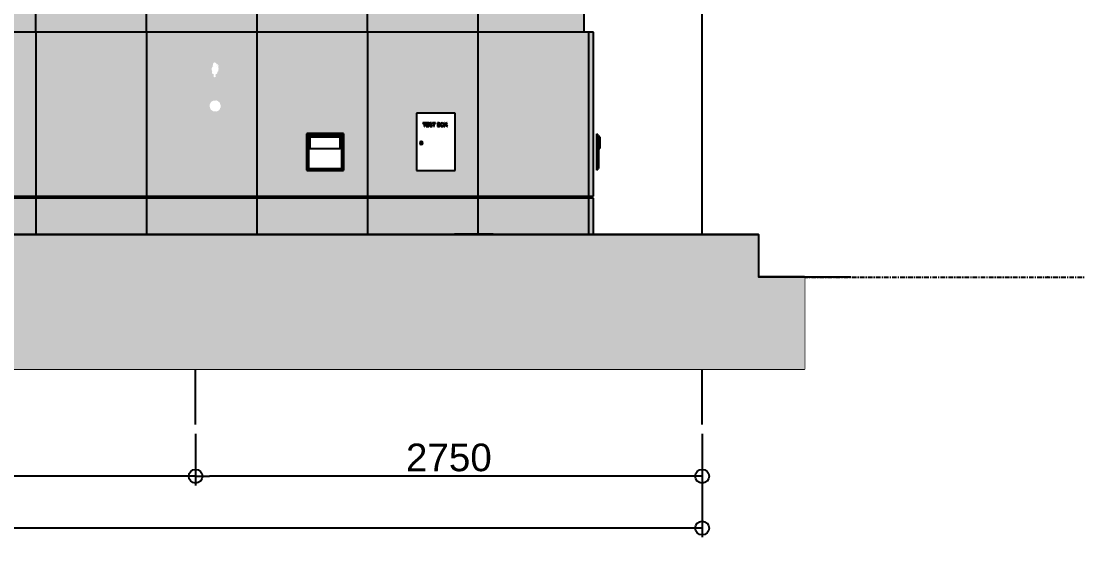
# Model space of a CAD drawing. Header units: millimetres. Extents: x 652937 to 1670132, y 1473552 to 2851037.
# Drawn here: x 839724 to 845498, y 1511472 to 1514380 of the extents above; entities that cross this region are included whole.
import ezdxf
from ezdxf.enums import TextEntityAlignment as Align
from ezdxf.xclip import XClip

# ---------------------------------------------------------------- set-up
doc = ezdxf.new("R2010")
doc.units = ezdxf.units.MM
doc.header["$XCLIPFRAME"] = 0
for name, pattern in [('TA_GL_005.00000', [13.75, 5, -1.25, 1.25, -1.25, 5]), ('XKITLINE00', [0]), ('XKITLINE02', [4, 2, -2])]:
    doc.linetypes.add(name, pattern=pattern)
doc.layers.get('Defpoints').update_dxf_attribs({"color": 255})
for name, color, linetype in [('000 - 0_HIDE_OBJ_FRAMING_DEF_SUB_1', 1, 'Continuous'), ('000 - 0_SYM_DWG_GRID-BUBBLE_MAIN_COLOR_1', 3, 'Continuous'), ('000 - 0_SYM_DWG_GRIDLINE_MAIN_COLOR_251', 251, 'Continuous'), ('010 - ASPG_DIMS_NOM', 1, 'Continuous')]:
    doc.layers.add(name, color=color, linetype=linetype)
doc.layers.add('A-230-M_FLOOR', color=2, linetype='Continuous', lineweight=25)
doc.layers.add('Part', color=2, linetype='Continuous', lineweight=0)
doc.styles.add('Arial', font='arial.ttf')
doc.styles.add('FAMELINE_FOR_CKST', font='arial.ttf')
doc.styles.add('TA', font='', dxfattribs={"height": 4.5})
doc.styles.get('TA').set_extended_font_data('Cordia New')
doc.dimstyles.new('FAMELINE-CKST_C-C', dxfattribs={"dimtxt": 0.3, "dimasz": 0.15, "dimexe": 0.1, "dimexo": 0.1, "dimgap": 0.05, "dimtad": 1, "dimzin": 0, "dimdsep": 46, "dimtxsty": 'FAMELINE_FOR_CKST', "dimblk": 'ORIGIN', "dimblk1": 'ORIGIN', "dimblk2": 'ORIGIN', "dimsah": 1, "dimcen": 0.1, "dimdle": 0.1, "dimclrd": 256, "dimclre": 256, "dimclrt": 3, "dimadec": 0, "dimazin": 0, "dimtfac": 1, "dimtix": 1, "dimtmove": 2, "dimatfit": 3, "dimfxl": 1, "dimtolj": 1, "dimtzin": 0, "dimlwd": -1, "dimlwe": -1, "dimarcsym": 0})
pattern_1 = [(0, (12873.17, 0), (35.282, 70.564), [7.823, -62.741])]

# ---------------------------------------------------------------- blocks, each defined once
blk = doc.blocks.new('*U6169')
at = {"layer": '000 - 0_SYM_DWG_GRIDLINE_MAIN_COLOR_251', "linetype": 'ByBlock', "ltscale": 5}
blk.add_line((16, 0), (-308.66, 0), dxfattribs=at)
at = {"layer": '000 - 0_SYM_DWG_GRIDLINE_MAIN_COLOR_251', "color": 0}
blk.add_point((0, 0), dxfattribs=at)
at = {"style": 'TA', "flags": 1}
blk.add_attdef('LOCATION', (6, -6), '', height=4.5, rotation=270, dxfattribs=at)
at = {"layer": '000 - 0_SYM_DWG_GRID-BUBBLE_MAIN_COLOR_1', "style": 'Arial'}
blk.add_attdef('GRID-HEAD', text='', height=4, rotation=90, dxfattribs=at).set_placement((50, 0), align=Align.MIDDLE_CENTER)
blk = doc.blocks.new('*U6168')
at = {"layer": '000 - 0_SYM_DWG_GRIDLINE_MAIN_COLOR_251', "linetype": 'ByBlock', "ltscale": 5}
blk.add_line((16, 0), (-308.66, 0), dxfattribs=at)
at = {"layer": '000 - 0_SYM_DWG_GRIDLINE_MAIN_COLOR_251', "color": 0}
blk.add_point((0, 0), dxfattribs=at)
at = {"style": 'TA', "flags": 1}
blk.add_attdef('LOCATION', (6, -6), '', height=4.5, rotation=270, dxfattribs=at)
at = {"layer": '000 - 0_SYM_DWG_GRID-BUBBLE_MAIN_COLOR_1', "style": 'Arial'}
blk.add_attdef('GRID-HEAD', text='', height=4, rotation=90, dxfattribs=at).set_placement((50, 0), align=Align.MIDDLE_CENTER)
blk = doc.blocks.new('*U6164')
at = {"layer": '000 - 0_SYM_DWG_GRIDLINE_MAIN_COLOR_251', "linetype": 'ByBlock', "ltscale": 5}
blk.add_line((200, 0), (-30071, 0), dxfattribs=at)
at = {"layer": '000 - 0_SYM_DWG_GRIDLINE_MAIN_COLOR_251', "color": 3}
blk.add_point((-29871, 0), dxfattribs=at)
at = {"style": 'TA', "flags": 1}
blk.add_attdef('LOCATION', (6, -6), '', height=4.5, rotation=270, dxfattribs=at)
blk = doc.blocks.new('_Origin')
at = {"color": 0, "linetype": 'ByBlock', "lineweight": -2}
blk.add_line((0, 0), (-1, 0), dxfattribs=at)
blk.add_circle((0, 0), 0.5, dxfattribs=at)
blk = doc.blocks.new('*D7612')
at = {"layer": '010 - ASPG_DIMS_NOM', "transparency": 16777216}
for p, q in [((0, 100070), (0, 99507.5)), ((20750, 100070), (20750, 99507.5)), ((20675, 99557.5), (75, 99557.5))]:
    blk.add_line(p, q, dxfattribs=at)
at = {"layer": 'Defpoints', "color": 0, "transparency": 16777216}
for p in [(0, 100120), (20750, 100120), (0, 99557.5)]:
    blk.add_point(p, dxfattribs=at)
at = {"layer": '010 - ASPG_DIMS_NOM', "transparency": 16777216, "xscale": 75, "yscale": 75, "zscale": 75, "rotation": 180}
blk.add_blockref('_Origin', (0, 99557.5), dxfattribs=at)
at = {"layer": '010 - ASPG_DIMS_NOM', "transparency": 16777216, "xscale": 75, "yscale": 75, "zscale": 75}
blk.add_blockref('_Origin', (20750, 99557.5), dxfattribs=at)
at = {"layer": '010 - ASPG_DIMS_NOM', "color": 3, "transparency": 16777216, "insert": (10375, 99659.1), "char_height": 150, "attachment_point": 5, "style": 'FAMELINE_FOR_CKST'}
blk.add_mtext('\\A1;20750', dxfattribs=at)
blk = doc.blocks.new('*D7614')
at = {"layer": '010 - ASPG_DIMS_NOM', "transparency": 16777216}
for p, q in [((18000, 100070), (18000, 99788.8)), ((20750, 100070), (20750, 99788.8)), ((20675, 99838.8), (18075, 99838.8))]:
    blk.add_line(p, q, dxfattribs=at)
at = {"layer": 'Defpoints', "color": 0, "transparency": 16777216}
for p in [(18000, 100120), (20750, 100120), (18000, 99838.8)]:
    blk.add_point(p, dxfattribs=at)
at = {"layer": '010 - ASPG_DIMS_NOM', "transparency": 16777216, "xscale": 75, "yscale": 75, "zscale": 75, "rotation": 180}
blk.add_blockref('_Origin', (18000, 99838.8), dxfattribs=at)
at = {"layer": '010 - ASPG_DIMS_NOM', "transparency": 16777216, "xscale": 75, "yscale": 75, "zscale": 75}
blk.add_blockref('_Origin', (20750, 99838.8), dxfattribs=at)
at = {"layer": '010 - ASPG_DIMS_NOM', "color": 3, "transparency": 16777216, "insert": (19375, 99940.3), "char_height": 150, "attachment_point": 5, "style": 'FAMELINE_FOR_CKST'}
blk.add_mtext('\\A1;2750', dxfattribs=at)
blk = doc.blocks.new('*D7615')
at = {"layer": '010 - ASPG_DIMS_NOM', "transparency": 16777216}
for p, q in [((9900, 100070), (9900, 99788.8)), ((18000, 100070), (18000, 99788.8)), ((17925, 99838.8), (9975, 99838.8))]:
    blk.add_line(p, q, dxfattribs=at)
at = {"layer": 'Defpoints', "color": 0, "transparency": 16777216}
for p in [(9900, 100120), (18000, 100120), (9900, 99838.8)]:
    blk.add_point(p, dxfattribs=at)
at = {"layer": '010 - ASPG_DIMS_NOM', "transparency": 16777216, "xscale": 75, "yscale": 75, "zscale": 75, "rotation": 180}
blk.add_blockref('_Origin', (9900, 99838.8), dxfattribs=at)
at = {"layer": '010 - ASPG_DIMS_NOM', "transparency": 16777216, "xscale": 75, "yscale": 75, "zscale": 75}
blk.add_blockref('_Origin', (18000, 99838.8), dxfattribs=at)
at = {"layer": '010 - ASPG_DIMS_NOM', "color": 3, "transparency": 16777216, "insert": (13950, 99940.3), "char_height": 150, "attachment_point": 5, "style": 'FAMELINE_FOR_CKST'}
blk.add_mtext('\\A1;8100', dxfattribs=at)
blk = doc.blocks.new('W-1-PP18-ST_ENT3_REV02_20260413-214324_PP18_ENT3_SE_ELE4-1')
at = {"layer": 'A-230-M_FLOOR', "color": 3, "lineweight": 9}
blk.add_lwpolyline([(20210, 97770), (20210, 103500)], dxfattribs=at)
blk = doc.blocks.new('*A42904814')
at = {"layer": 'Part', "linetype": 'XKITLINE00', "lineweight": 0}
for p, q in [((111.596811, -123.970099), (111.596811, -133.720099)), ((111.597173, -124.870099), (111.597173, -133.720099))]:
    blk.add_line(p, q, dxfattribs=at)
blk = doc.blocks.new('*A42934817')
at = {"layer": 'Part', "linetype": 'XKITLINE02', "lineweight": 0}
for p, q in [((81.458691, -119.970099), (100.461741, -131.847007)), ((97.057733, -127.370099), (95.65719, -127.370099)), ((97.05719, -128.245099), (97.05719, -127.370099)), ((98.457733, -128.245099), (97.05719, -128.245099)), ((98.45719, -129.120099), (98.45719, -128.245099)), ((99.857733, -129.120099), (98.45719, -129.120099)), ((99.85719, -129.995099), (99.85719, -129.120099)), ((101.257733, -129.995099), (99.85719, -129.995099)), ((101.25719, -130.720099), (101.25719, -129.995099)), ((100.461741, -131.847007), (100.461741, -130.720099)), ((100.461741, -130.720099), (101.257733, -130.720099)), ((100.462284, -131.847007), (100.461741, -131.847007))]:
    blk.add_line(p, q, dxfattribs=at)
blk = doc.blocks.new('*A43984922')
at = {"layer": 'Part', "linetype": 'XKITLINE02', "lineweight": 0}
for p, q in [((101.457191, -131.470099), (101.457191, -132.470099)), ((101.457191, -131.470099), (111.59771, -131.470099)), ((111.597167, -132.470099), (111.597167, -131.470099)), ((101.457191, -132.470099), (111.59771, -132.470099))]:
    blk.add_line(p, q, dxfattribs=at)
blk = doc.blocks.new('*A43994923')
at = {"layer": 'Part', "linetype": 'XKITLINE02', "lineweight": 0}
for p, q in [((101.462286, -130.720099), (100.461743, -130.720099)), ((100.461743, -130.720099), (100.461743, -132.970099)), ((101.461743, -132.970099), (101.461743, -130.720099)), ((101.462286, -132.970099), (100.461743, -132.970099))]:
    blk.add_line(p, q, dxfattribs=at)
blk = doc.blocks.new('*A44004924')
at = {"layer": 'Part', "linetype": 'XKITLINE00', "lineweight": 0}
for p, q in [((112.59771, -131.470099), (111.597167, -131.470099)), ((111.597167, -131.470099), (111.597167, -133.720099)), ((112.597167, -133.720099), (112.597167, -131.470099))]:
    blk.add_line(p, q, dxfattribs=at)
at = {"layer": 'Part', "linetype": 'XKITLINE02', "lineweight": 0}
blk.add_line((112.59771, -133.720099), (111.597167, -133.720099), dxfattribs=at)
blk = doc.blocks.new('W-1-PP18-ST_ENT3_REV02_20260413-214457_PP18_ENT3_SE_ELE4-2')
at = {"lineweight": 0, "xscale": 200, "yscale": 200, "zscale": 200}
for name in ['*A42904814', '*A42934817', '*A43994923', '*A43984922', '*A44004924']:
    blk.add_blockref(name, (-2309.3778, 127344.0198), dxfattribs=at)
blk = doc.blocks.new('DPA_LIGHTING_WALL MOUNT_WLL711_A - PASITO_Asymmetrical 150_x90_-23669883-ENT 3 ELE-4 Sheet')
at = {"layer": '000 - 0_HIDE_OBJ_FRAMING_DEF_SUB_1'}
for p, q in [((202127.4, 101501), (202127.4, 101699)), ((202135.4, 101690), (202127.4, 101699)), ((202135.4, 101690), (202135.4, 101510)), ((202135.4, 101690), (202142.7, 101681)), ((202135.4, 101619.5), (202135.4, 101690)), ((202142.7, 101681), (202142.7, 101619.4)), ((202135.4, 101619.5), (202142.7, 101619.4)), ((202127.4, 101501), (202135.4, 101510))]:
    blk.add_line(p, q, dxfattribs=at)
blk = doc.blocks.new('DPA_LIGHTING_WALL MOUNT_WLL711_A - PASITO_Asymmetrical 150_x90_-23669881-ENT 3 ELE-4 Sheet')
at = {"layer": '000 - 0_HIDE_OBJ_FRAMING_DEF_SUB_1'}
for p, q in [((200752.1, 101700), (200552.1, 101700)), ((200552.1, 101700), (200552.1, 101500)), ((200553.1, 101501), (200553.1, 101699)), ((200562.1, 101690), (200553.1, 101699)), ((200553.1, 101699), (200751.1, 101699)), ((200562.1, 101690), (200562.1, 101510)), ((200742.1, 101690), (200562.1, 101690)), ((200562.1, 101690), (200742.1, 101690)), ((200562.1, 101690), (200569.3, 101681)), ((200562.1, 101619.5), (200562.1, 101690)), ((200734.3, 101681), (200569.3, 101681)), ((200569.3, 101681), (200569.3, 101619.4)), ((200734.3, 101681), (200742.1, 101690)), ((200734.3, 101619.4), (200734.3, 101681)), ((200751.1, 101699), (200742.1, 101690)), ((200742.1, 101510), (200742.1, 101690)), ((200742.1, 101690), (200742.1, 101619.5)), ((200751.1, 101699), (200751.1, 101501)), ((200752.1, 101500), (200752.1, 101700)), ((200562.1, 101619.5), (200569.3, 101619.4)), ((200569.3, 101619.4), (200734.3, 101619.4)), ((200742.1, 101619.5), (200734.3, 101619.4)), ((200552.1, 101500), (200752.1, 101500)), ((200553.1, 101501), (200562.1, 101510)), ((200751.1, 101501), (200553.1, 101501)), ((200562.1, 101510), (200742.1, 101510)), ((200751.1, 101501), (200742.1, 101510))]:
    blk.add_line(p, q, dxfattribs=at)
blk = doc.blocks.new('ACM_EARTH INSPECTION PIT - ACM_EARTH INSPECTION PIT-23962509-ENT 3 ELE-4 Sheet')
at = {"layer": '000 - 0_HIDE_OBJ_FRAMING_DEF_SUB_1'}
blk.add_line((201353.9, 101156), (201563.9, 101156), dxfattribs=at)
blk = doc.blocks.new('ACM_TEST BOX - test box-23806139-ENT 3 ELE-4 Sheet')
at = {"layer": '000 - 0_HIDE_OBJ_FRAMING_DEF_SUB_1'}
for p, q in [((201357.1, 101810), (201147.1, 101810)), ((201147.1, 101810), (201147.1, 101500)), ((201357.1, 101500), (201357.1, 101810)), ((201197.6, 101758), (201182.2, 101758)), ((201182.2, 101758), (201182.2, 101755.5)), ((201182.2, 101755.5), (201188.7, 101755.5)), ((201188.7, 101755.5), (201188.7, 101738.3)), ((201188.7, 101738.3), (201191.1, 101738.3)), ((201191.1, 101738.3), (201191.1, 101755.5)), ((201191.1, 101755.5), (201197.6, 101755.5)), ((201197.6, 101755.5), (201197.6, 101758)), ((201214.5, 101758), (201200.4, 101758)), ((201200.4, 101758), (201200.4, 101738.3)), ((201200.4, 101738.3), (201214.8, 101738.3)), ((201202.8, 101749.7), (201202.8, 101755.5)), ((201202.8, 101755.5), (201214.5, 101755.5)), ((201213.9, 101749.7), (201202.8, 101749.7)), ((201202.8, 101740.8), (201202.8, 101747.2)), ((201202.8, 101747.2), (201213.9, 101747.2)), ((201214.8, 101740.8), (201202.8, 101740.8)), ((201213.9, 101747.2), (201213.9, 101749.7)), ((201214.5, 101755.5), (201214.5, 101758)), ((201214.8, 101738.3), (201214.8, 101740.8)), ((201217.6, 101745.1), (201218.7, 101741.3)), ((201220.1, 101745.1), (201217.6, 101745.1)), ((201219.1, 101755.7), (201218.2, 101752.9)), ((201218.2, 101752.9), (201218.9, 101750.4)), ((201218.7, 101741.3), (201221.4, 101738.8)), ((201218.9, 101750.4), (201221, 101748.6)), ((201221.6, 101757.6), (201219.1, 101755.7)), ((201220.8, 101742.6), (201220.1, 101745.1)), ((201220.7, 101752.9), (201221.8, 101755)), ((201221.5, 101751.2), (201220.7, 101752.9)), ((201222.8, 101741), (201220.8, 101742.6)), ((201221, 101748.6), (201224.8, 101747.4)), ((201221.4, 101738.8), (201225.8, 101738)), ((201225.5, 101749.9), (201221.5, 101751.2)), ((201225.2, 101758.3), (201221.6, 101757.6)), ((201221.8, 101755), (201225.3, 101755.8)), ((201225.7, 101740.4), (201222.8, 101741)), ((201224.8, 101747.4), (201228.4, 101746.4)), ((201229.1, 101757.6), (201225.2, 101758.3)), ((201225.3, 101755.8), (201228.8, 101755)), ((201229.8, 101748.6), (201225.5, 101749.9)), ((201228.3, 101740.9), (201225.7, 101740.4)), ((201225.8, 101738), (201229.6, 101738.8)), ((201230, 101742.1), (201228.3, 101740.9)), ((201228.4, 101746.4), (201230.1, 101745.3)), ((201228.8, 101755), (201230.2, 101752.4)), ((201231.7, 101755.5), (201229.1, 101757.6)), ((201229.6, 101738.8), (201232.1, 101740.9)), ((201232.2, 101746.6), (201229.8, 101748.6)), ((201230.5, 101743.8), (201230, 101742.1)), ((201230.1, 101745.3), (201230.5, 101743.8)), ((201230.2, 101752.4), (201232.7, 101752.4)), ((201232.7, 101752.4), (201231.7, 101755.5)), ((201232.1, 101740.9), (201233, 101743.8)), ((201233, 101743.8), (201232.2, 101746.6)), ((201250.5, 101758), (201235.1, 101758)), ((201235.1, 101758), (201235.1, 101755.5)), ((201235.1, 101755.5), (201241.6, 101755.5)), ((201241.6, 101755.5), (201241.6, 101738.3)), ((201241.6, 101738.3), (201244.1, 101738.3)), ((201244.1, 101738.3), (201244.1, 101755.5)), ((201244.1, 101755.5), (201250.5, 101755.5)), ((201250.5, 101755.5), (201250.5, 101758)), ((201268.5, 101758), (201261, 101758)), ((201261, 101758), (201261, 101738.3)), ((201261, 101738.3), (201268.4, 101738.3)), ((201263.4, 101750), (201263.4, 101755.5)), ((201263.4, 101755.5), (201267.6, 101755.5)), ((201267.9, 101750), (201263.4, 101750)), ((201263.4, 101740.8), (201263.4, 101747.5)), ((201263.4, 101747.5), (201268.2, 101747.5)), ((201268.5, 101740.8), (201263.4, 101740.8)), ((201267.6, 101755.5), (201270.8, 101755.3)), ((201270.6, 101750.2), (201267.9, 101750)), ((201268.2, 101747.5), (201271.3, 101747.2)), ((201268.4, 101738.3), (201271.6, 101738.6)), ((201272.2, 101757.4), (201268.5, 101758)), ((201270.3, 101740.9), (201268.5, 101740.8)), ((201271.9, 101741.4), (201270.3, 101740.9)), ((201272.1, 101751.1), (201270.6, 101750.2)), ((201270.8, 101755.3), (201272.2, 101754.3)), ((201271.3, 101747.2), (201272.8, 101746.1)), ((201271.6, 101738.6), (201273.7, 101739.6)), ((201273.3, 101744.1), (201271.9, 101741.4)), ((201272.7, 101752.7), (201272.1, 101751.1)), ((201274.3, 101755.6), (201272.2, 101757.4)), ((201272.2, 101754.3), (201272.7, 101752.7)), ((201272.5, 101749.1), (201274.5, 101750.8)), ((201274.9, 101747.2), (201272.5, 101749.1)), ((201272.8, 101746.1), (201273.3, 101744.1)), ((201273.7, 101739.6), (201275.2, 101741.5)), ((201275.1, 101753.1), (201274.3, 101755.6)), ((201274.5, 101750.8), (201275.1, 101753.1)), ((201275.7, 101744.2), (201274.9, 101747.2)), ((201275.2, 101741.5), (201275.7, 101744.2)), ((201280.8, 101755.5), (201278.2, 101747.9)), ((201278.2, 101747.9), (201279.3, 101743)), ((201279.3, 101743), (201282.6, 101739.3)), ((201280.7, 101747.9), (201282.7, 101754)), ((201282.6, 101742.4), (201280.7, 101747.9)), ((201287.6, 101758.3), (201280.8, 101755.5)), ((201287.6, 101740.4), (201282.6, 101742.4)), ((201282.6, 101739.3), (201287.6, 101738)), ((201282.7, 101754), (201287.6, 101755.8)), ((201292.5, 101757), (201287.6, 101758.3)), ((201287.6, 101755.8), (201291.2, 101754.9)), ((201292.6, 101742.4), (201287.6, 101740.4)), ((201287.6, 101738), (201292.4, 101739.2)), ((201291.2, 101754.9), (201293.7, 101752.2)), ((201292.4, 101739.2), (201295.8, 101742.8)), ((201295.8, 101753.4), (201292.5, 101757)), ((201294.5, 101748.1), (201292.6, 101742.4)), ((201293.7, 101752.2), (201294.5, 101748.1)), ((201297, 101748.1), (201295.8, 101753.4)), ((201295.8, 101742.8), (201297, 101748.1)), ((201305.8, 101749), (201298.2, 101738.3)), ((201298.2, 101738.3), (201301.2, 101738.3)), ((201302.4, 101758), (201299.4, 101758)), ((201299.4, 101758), (201305.8, 101749)), ((201301.2, 101738.3), (201306.1, 101745.3)), ((201306, 101752.9), (201302.4, 101758)), ((201307.2, 101751), (201306, 101752.9)), ((201306.1, 101745.3), (201307.3, 101746.9)), ((201308.6, 101753), (201307.2, 101751)), ((201307.3, 101746.9), (201308.3, 101745.4)), ((201308.3, 101745.4), (201313.4, 101738.3)), ((201312.1, 101758), (201308.6, 101753)), ((201308.8, 101749), (201315.1, 101758)), ((201316.4, 101738.3), (201308.8, 101749)), ((201315.1, 101758), (201312.1, 101758)), ((201313.4, 101738.3), (201316.4, 101738.3)), ((201171.2, 101648.5), (201171.2, 101650)), ((201171.2, 101650), (201176.2, 101650)), ((201176.2, 101648.5), (201171.2, 101648.5)), ((201176.2, 101650), (201176.2, 101648.5)), ((201147.1, 101500), (201357.1, 101500))]:
    blk.add_line(p, q, dxfattribs=at)
for radius, start, end in [(8.51, 0, 180), (8.51, 180, 0), (7.56, 0, 180), (7.56, 180, 0), (6.56, 0, 180), (6.56, 180, 0)]:
    blk.add_arc((201173.8, 101649.3), radius, start, end, dxfattribs=at)
blk = doc.blocks.new('C-1-PP18-AR-2341-02-C_20260414-001432_PP18_ENT3_EX_ELE4')
blk.add_wipeout([(11126.3, 102550), (11126.3, 103400), (9826.3, 103400), (9826.3, 102550), (9476.3, 102550), (9476.3, 105550), (-7090, 105550), (-7090, 101150), (20260, 101150), (20260, 102550)])
at = {"layer": '000 - 0_HIDE_OBJ_FRAMING_DEF_SUB_1'}
h = blk.add_hatch(dxfattribs=at)
h.set_pattern_fill('FP_6', color=256, style=0, pattern_type=2)
h.set_pattern_definition(pattern_1)
h.paths.add_polyline_path([(15422.4, 102250), (20109, 102250), (20109, 102550), (11126.3, 102550), (11126.3, 102250), (15336.3, 102250)])
h.paths.add_polyline_path([(9741.8, 102250), (9826.3, 102250), (9826.3, 102550), (9626.3, 102550), (9626.3, 102250), (9676.3, 102250)])
h = blk.add_hatch(dxfattribs=at)
h.set_pattern_fill('FP_19', color=256, style=0, pattern_type=2)
h.set_pattern_definition([(90, (20203.65, 101150), (-600, 4e-14), [])])
h.paths.add_polyline_path([(15422.4, 102250), (20109, 102250), (20109, 102550), (11126.3, 102550), (11126.3, 102250), (15336.3, 102250)])
h.paths.add_polyline_path([(9741.8, 102250), (9826.3, 102250), (9826.3, 102550), (9626.3, 102550), (9626.3, 102250), (9676.3, 102250)])
h = blk.add_hatch(dxfattribs=at)
h.set_pattern_fill('FP_6', color=256, style=0, pattern_type=2)
h.set_pattern_definition(pattern_1)
h.paths.add_polyline_path([(11253.9, 101150), (11253.9, 101150), (11253.9, 101153.4)])
h.paths.add_polyline_path([(11273.9, 101150), (11274, 101150), (11273.9, 101153.4)])
h.paths.add_polyline_path([(20156.2, 101155), (20160, 101155), (20160, 101350), (11126.3, 101350), (11126.3, 101155), (20156, 101155)])
h.paths.add_polyline_path([(13507.3, 101360), (20160, 101360), (20160, 102250), (11126.3, 102250), (11126.3, 101360), (13485.8, 101360)])
h.paths.add_polyline_path([(19381.5, 101500), (19198.6, 101500), (19198.6, 101810), (19408.6, 101810), (19408.6, 101500)])
h.paths.add_polyline_path([(18693, 101501), (18604.7, 101501), (18604.7, 101699), (18802.7, 101699), (18802.7, 101501), (18728.8, 101501)])
h.paths.add_polyline_path([(15604.7, 101501), (15604.7, 101699), (15802.7, 101699), (15802.7, 101501), (15613.7, 101501)])
h.paths.add_polyline_path([(12604.7, 101501), (12604.7, 101699), (12802.7, 101699), (12802.7, 101501), (12613.7, 101501)])
h.paths.add_polyline_path([(18113.6, 101819.8), (18098.6, 101820.9), (18095, 101821.4), (18081.9, 101830.9), (18076.9, 101846.7), (18076.8, 101848), (18076, 101854.2), (18078, 101861.3), (18079.1, 101862), (18079.3, 101861.3), (18081.9, 101869.1), (18089.3, 101875.6), (18092, 101876.5), (18095, 101878.6), (18113.7, 101880.1), (18114.2, 101879.1), (18117.7, 101878.6), (18130.8, 101869.1), (18135.8, 101853.3), (18135.9, 101852), (18136.9, 101847.2), (18134.8, 101838.7), (18133.5, 101838.3), (18132.9, 101836.8), (18130.8, 101830.9), (18123.5, 101824.4), (18120.7, 101823.5), (18117.7, 101821.4), (18113.7, 101819.9)])
h.paths.add_polyline_path([(18103.1, 102006.1), (18097.9, 102007.7), (18097.5, 102023.1), (18097.1, 102023.8), (18090.5, 102025.5), (18088.1, 102027), (18089.2, 102036.5), (18090.9, 102038.6), (18089.3, 102040.8), (18087.4, 102045.2), (18086.8, 102050), (18087.5, 102054.9), (18090.5, 102060.8), (18092.2, 102063.1), (18096, 102066.5), (18093.2, 102066.5), (18094.3, 102078.1), (18098.7, 102085), (18102.1, 102085), (18102.1, 102087), (18105.5, 102087), (18106.4, 102085), (18109, 102085), (18114.5, 102078.1), (18120.8, 102077.1), (18118.7, 102073.4), (18118.3, 102072.3), (18118.7, 102071.2), (18119.9, 102070.8), (18121.3, 102071.9), (18123.3, 102073.1), (18123.3, 102072.7), (18124.8, 102073.1), (18124.8, 102071.5), (18123.3, 102071.5), (18123.8, 102053.9), (18125.1, 102053.9), (18123.6, 102048.9), (18125.1, 102046.2), (18123.3, 102045.2), (18122.2, 102034.8), (18121, 102035.1), (18119.7, 102038.7), (18118.1, 102034.8), (18116.9, 102026.2), (18113.9, 102024.2), (18108.9, 102022.7), (18108.1, 102013.5), (18108.9, 102013.2), (18108, 102006.9), (18103.1, 102006.1)])
h.paths.add_polyline_path([(18116.1, 102064.8), (18116.1, 102066.5), (18114.5, 102066), (18115.4, 102065.3)])
h.paths.add_polyline_path([(18120.2, 102073.7), (18121.2, 102077.9), (18122.3, 102077.4), (18120.2, 102073.8)])
h.paths.add_polyline_path([(18116.1, 102074.4), (18115.4, 102075.8), (18114.6, 102075.8)])
h = blk.add_hatch(dxfattribs=at)
h.set_pattern_fill('FP_17', color=256, style=0, pattern_type=2)
h.set_pattern_definition([(90, (20204.7, 101150), (-600, 4e-14), [])])
h.paths.add_polyline_path([(11253.9, 101150), (11253.9, 101150), (11253.9, 101153.4)])
h.paths.add_polyline_path([(11273.9, 101150), (11274, 101150), (11273.9, 101153.4)])
h.paths.add_polyline_path([(20156.2, 101155), (20160, 101155), (20160, 101350), (11126.3, 101350), (11126.3, 101155), (20156, 101155)])
h.paths.add_polyline_path([(13507.3, 101360), (20160, 101360), (20160, 102250), (11126.3, 102250), (11126.3, 101360), (13485.8, 101360)])
h.paths.add_polyline_path([(19381.5, 101500), (19198.6, 101500), (19198.6, 101810), (19408.6, 101810), (19408.6, 101500)])
h.paths.add_polyline_path([(18693, 101501), (18604.7, 101501), (18604.7, 101699), (18802.7, 101699), (18802.7, 101501), (18728.8, 101501)])
h.paths.add_polyline_path([(15604.7, 101501), (15604.7, 101699), (15802.7, 101699), (15802.7, 101501), (15613.7, 101501)])
h.paths.add_polyline_path([(12604.7, 101501), (12604.7, 101699), (12802.7, 101699), (12802.7, 101501), (12613.7, 101501)])
h.paths.add_polyline_path([(18113.6, 101819.8), (18098.6, 101820.9), (18095, 101821.4), (18081.9, 101830.9), (18076.9, 101846.7), (18076.8, 101848), (18076, 101854.2), (18078, 101861.3), (18079.1, 101862), (18079.3, 101861.3), (18081.9, 101869.1), (18089.3, 101875.6), (18092, 101876.5), (18095, 101878.6), (18113.7, 101880.1), (18114.2, 101879.1), (18117.7, 101878.6), (18130.8, 101869.1), (18135.8, 101853.3), (18135.9, 101852), (18136.9, 101847.2), (18134.8, 101838.7), (18133.5, 101838.3), (18132.9, 101836.8), (18130.8, 101830.9), (18123.5, 101824.4), (18120.7, 101823.5), (18117.7, 101821.4), (18113.7, 101819.9)])
h.paths.add_polyline_path([(18103.1, 102006.1), (18097.9, 102007.7), (18097.5, 102023.1), (18097.1, 102023.8), (18090.5, 102025.5), (18088.1, 102027), (18089.2, 102036.5), (18090.9, 102038.6), (18089.3, 102040.8), (18087.4, 102045.2), (18086.8, 102050), (18087.5, 102054.9), (18090.5, 102060.8), (18092.2, 102063.1), (18096, 102066.5), (18093.2, 102066.5), (18094.3, 102078.1), (18098.7, 102085), (18102.1, 102085), (18102.1, 102087), (18105.5, 102087), (18106.4, 102085), (18109, 102085), (18114.5, 102078.1), (18120.8, 102077.1), (18118.7, 102073.4), (18118.3, 102072.3), (18118.7, 102071.2), (18119.9, 102070.8), (18121.3, 102071.9), (18123.3, 102073.1), (18123.3, 102072.7), (18124.8, 102073.1), (18124.8, 102071.5), (18123.3, 102071.5), (18123.8, 102053.9), (18125.1, 102053.9), (18123.6, 102048.9), (18125.1, 102046.2), (18123.3, 102045.2), (18122.2, 102034.8), (18121, 102035.1), (18119.7, 102038.7), (18118.1, 102034.8), (18116.9, 102026.2), (18113.9, 102024.2), (18108.9, 102022.7), (18108.1, 102013.5), (18108.9, 102013.2), (18108, 102006.9), (18103.1, 102006.1)])
h.paths.add_polyline_path([(18116.1, 102064.8), (18116.1, 102066.5), (18114.5, 102066), (18115.4, 102065.3)])
h.paths.add_polyline_path([(18120.2, 102073.7), (18121.2, 102077.9), (18122.3, 102077.4), (18120.2, 102073.8)])
h.paths.add_polyline_path([(18116.1, 102074.4), (18115.4, 102075.8), (18114.6, 102075.8)])
h = blk.add_hatch(dxfattribs=at)
h.set_pattern_fill('FP_18', color=256, style=0, pattern_type=2)
h.set_pattern_definition([(90, (20085, 101150), (-600, 4e-14), [])])
h.paths.add_polyline_path([(20150, 101350), (20150, 101360), (11126.3, 101360), (11126.3, 101350), (20070.1, 101350)])
for p, q in [((20109, 102250), (20109, 102550)), ((20160, 102250), (11126.3, 102250)), ((20160, 101360), (20160, 102250)), ((11126.3, 101360), (20160, 101360)), ((20160, 101350), (11126.3, 101350)), ((20150, 101350), (20150, 101360)), ((20160, 101155), (20160, 101350))]:
    blk.add_line(p, q, dxfattribs=at)
for name in ['ACM_TEST BOX - test box-23806139-ENT 3 ELE-4 Sheet', 'DPA_LIGHTING_WALL MOUNT_WLL711_A - PASITO_Asymmetrical 150_x90_-23669881-ENT 3 ELE-4 Sheet', 'DPA_LIGHTING_WALL MOUNT_WLL711_A - PASITO_Asymmetrical 150_x90_-23669883-ENT 3 ELE-4 Sheet', 'ACM_EARTH INSPECTION PIT - ACM_EARTH INSPECTION PIT-23962509-ENT 3 ELE-4 Sheet']:
    blk.add_blockref(name, (-181948.5, 0), dxfattribs=at)
blk = doc.blocks.new('*U7590')
at = {"layer": 'Defpoints'}
blk.add_lwpolyline([(250, -500), (30228, -500), (30228, 0), (29978, 0), (29978, 230), (500, 230), (500, 0), (250, 0)], close=True, dxfattribs=at)
blk.add_wipeout([(250, -500), (30228, -500), (30228, 0), (29978, 0), (29978, 230), (500, 230), (500, 0), (250, 0)])
h = blk.add_hatch()
h.set_pattern_fill('EARTH', color=256, scale=50, angle=45)
h.paths.add_polyline_path([(250, -500), (30228, -500), (30228, 0), (29978, 0), (29978, 230), (500, 230), (500, 0), (250, 0)])
at = {"color": 6}
blk.add_lwpolyline([(0, 0), (500, 0), (500, 230), (29978, 230), (29978, 0), (30478, 0)], dxfattribs=at)
blk = doc.blocks.new('W-1-PP18-ST_ENT3_REV02_20260413-044638_PP18_ENT3_ELE2-DIMS-2')
at = {"color": 6, "linetype": 'TA_GL_005.00000', "rotation": 180}
blk.add_blockref('*U6164', (-7244, 100920), dxfattribs=at)
at = {"layer": '000 - 0_SYM_DWG_GRIDLINE_MAIN_COLOR_251', "color": 6, "xscale": 50, "yscale": 50, "zscale": 50, "rotation": 270}
for name, p in [('*U6169', (18000, 100920)), ('*U6168', (20750, 100920))]:
    blk.add_blockref(name, p, dxfattribs=at)
at = {"layer": '010 - ASPG_DIMS_NOM'}
for base, p1, p2, picture, middle in [((0, 99557.5), (20750, 100120), (0, 100120), '*D7612', (10375, 99659.1)), ((9900, 99838.8), (18000, 100120), (9900, 100120), '*D7615', (13950, 99940.3)), ((18000, 99838.8), (20750, 100120), (18000, 100120), '*D7614', (19375, 99940.3))]:
    dim = blk.add_linear_dim(base=base, p1=p1, p2=p2, dimstyle='FAMELINE-CKST_C-C', override={"dimscale": 500, "dimdec": 0, "dimlfac": 1}, dxfattribs=at)
    dim.commit()
    dim.dimension.update_dxf_attribs({"geometry": picture, "text_midpoint": middle})

msp = doc.modelspace()

# ---------------------------------------------------------------- block references
at = {"color": 6}
msp.add_blockref('W-1-PP18-ST_ENT3_REV02_20260413-044638_PP18_ENT3_ELE2-DIMS-2', (822670.5264, 1412070.4203), dxfattribs=at)

# ---------------------------------------------------------------- next in the draw order: block references
ref = msp.add_blockref('W-1-PP18-ST_ENT3_REV02_20260413-214324_PP18_ENT3_SE_ELE4-1', (822670.5264, 1412070.4203), dxfattribs=at)
XClip(ref).set_block_clipping_path([(-8921.6742467015, 100922), (26429.9241350386, 117178.2602934372)])

# ---------------------------------------------------------------- next in the draw order: block references
ref = msp.add_blockref('W-1-PP18-ST_ENT3_REV02_20260413-214457_PP18_ENT3_SE_ELE4-2', (822670.5264, 1412070.4203), dxfattribs=at)
XClip(ref).set_block_clipping_path([(-8921.6742467015, 100922), (26429.9241350386, 117178.2602934372)])

# ---------------------------------------------------------------- next in the draw order: block references
msp.add_blockref('C-1-PP18-AR-2341-02-C_20260414-001432_PP18_ENT3_EX_ELE4', (822670.5264, 1412070.4203))

# ---------------------------------------------------------------- next in the draw order: block references
msp.add_blockref('*U7590', (813748.8521, 1512992.4203), dxfattribs=at)

doc.saveas('drawing.dxf')
